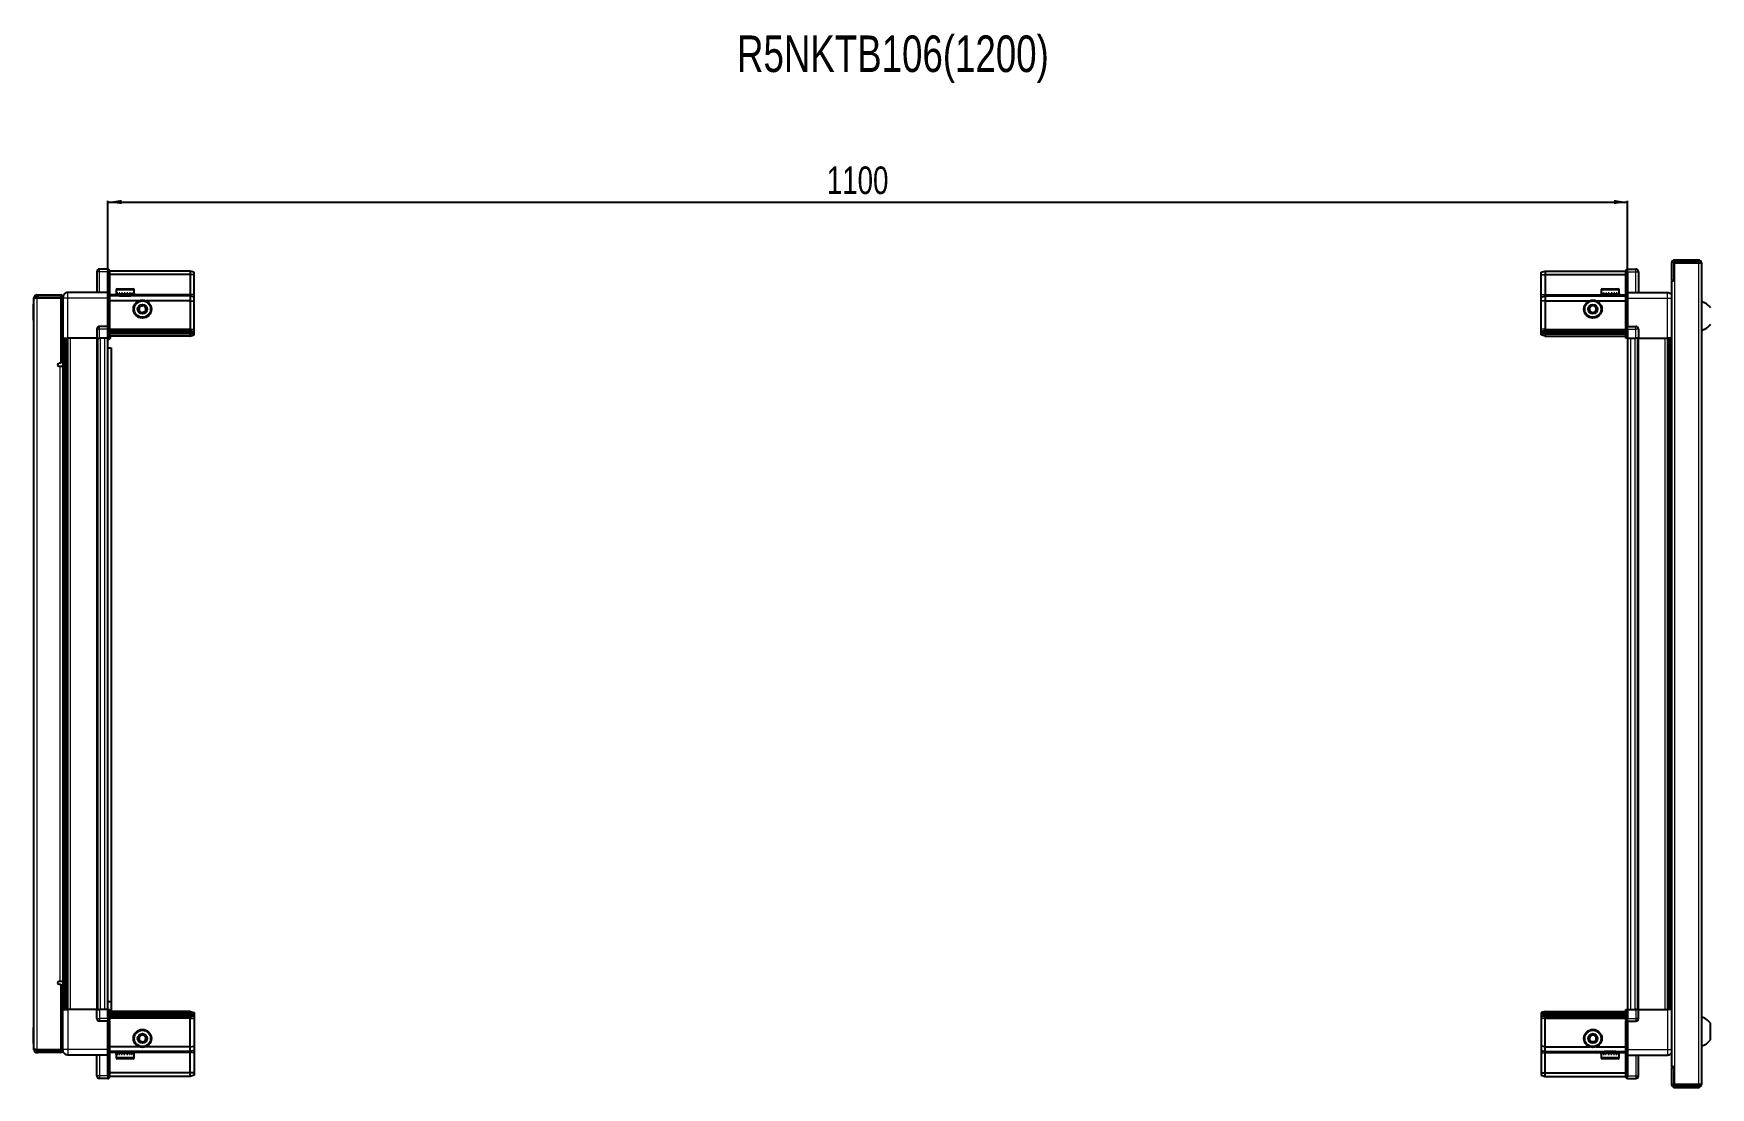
# Model space of a CAD drawing. Header units: millimetres. Extents: x 1415 to 5180, y -465 to 1640.
# Drawn here: x 2756 to 3969, y 877 to 1640 of the extents above; entities that cross this region are included whole.
import ezdxf

# ---------------------------------------------------------------- set-up
doc = ezdxf.new("R2010")
doc.units = ezdxf.units.MM
doc.layers.add('FORMAT', color=7, linetype='Continuous')
doc.styles.add('SLDTEXTSTYLE0', font='TXT', dxfattribs={"width": 0.75})
doc.dimstyles.new('SLDDIMSTYLE0', dxfattribs={"dimtxt": 20, "dimasz": 10, "dimexe": 0, "dimexo": 0.0625, "dimgap": 5, "dimtad": 2, "dimdec": 1, "dimrnd": 1e-09, "dimzin": 12, "dimdsep": 46, "dimtxsty": 'SLDTEXTSTYLE0', "dimsah": 1, "dimcen": 0.09, "dimadec": 0, "dimazin": 3, "dimtfac": 1, "dimtofl": 0, "dimtmove": 0, "dimatfit": 3, "dimfxl": 0, "dimfrac": 2, "dimtolj": 1, "dimtzin": 12, "dimarcsym": 0})

# ---------------------------------------------------------------- blocks, each defined once
blk = doc.blocks.new('_D_5')
at = {"layer": 'FORMAT'}
for p, q in [((2809.3, 1419.3), (2809.3, 1518.8)), ((2809.3, 1517.8), (3909.3, 1517.8)), ((3909.3, 1419.3), (3909.3, 1518.8))]:
    blk.add_line(p, q, dxfattribs=at)
for points in [[(2809.3, 1517.8), (2819.3, 1516.3), (2819.3, 1519.4)], [(3909.3, 1517.8), (3899.3, 1519.4), (3899.3, 1516.3)]]:
    blk.add_solid(points, dxfattribs=at)
at = {"layer": 'FORMAT', "insert": (3329.7, 1543.6), "char_height": 20, "attachment_point": 1, "style": 'SLDTEXTSTYLE0'}
blk.add_mtext('1100', dxfattribs=at)

msp = doc.modelspace()

# ---------------------------------------------------------------- linework, layer by layer
at = {"color": 7, "linetype": 'Continuous', "lineweight": 25}
for p, q in [((2809.43, 1469.32), (2803.43, 1469.32)), ((2809.43, 1469.32), (2809.76, 1469.32)), ((2809.43, 1469.32), (2809.43, 1467.32)), ((2810.63, 1468.82), (2809.76, 1469.32)), ((2810.63, 1467.32), (2810.63, 1468.82)), ((3908.79, 1469.32), (3907.93, 1468.82)), ((3908.79, 1469.32), (3907.93, 1468.82)), ((3907.93, 1468.82), (3907.93, 1467.32)), ((3909.13, 1469.32), (3908.79, 1469.32)), ((3909.13, 1469.32), (3908.79, 1469.32)), ((3909.13, 1467.32), (3909.13, 1469.32)), ((3909.13, 1469.32), (3909.13, 1469.32)), ((3909.13, 1469.32), (3915.13, 1469.32)), ((3941.13, 1473.72), (3941.13, 1461.32)), ((3942.63, 1473.72), (3942.63, 1461.32)), ((3943.13, 1460.82), (3943.13, 1473.72)), ((3943.13, 1473.72), (3960.53, 1473.72)), ((3960.53, 1475.82), (3943.23, 1475.82)), ((3960.53, 1474.32), (3943.23, 1474.32)), ((3960.53, 1474.32), (3960.53, 1475.82)), ((3960.53, 1473.72), (3962.63, 1473.72)), ((3962.63, 1473.72), (3962.63, 878.92)), ((2801.43, 1467.32), (2801.43, 1452.32)), ((2809.43, 1452.52), (2809.43, 1467.32)), ((2809.43, 1452.52), (2809.43, 1467.32)), ((2868.93, 1467.82), (2810.63, 1467.82)), ((2810.63, 1467.32), (2810.63, 1452.52)), ((2868.93, 1465.32), (2810.63, 1465.32)), ((2868.93, 1467.82), (2868.93, 1465.32)), ((2871.93, 1467.02), (2868.93, 1467.82)), ((2868.93, 1465.32), (2868.93, 1450.82)), ((2871.93, 1465.17), (2868.93, 1465.32)), ((2871.93, 1465.17), (2871.93, 1467.02)), ((2871.93, 1450.82), (2871.93, 1465.17)), ((3846.63, 1467.02), (3849.63, 1467.82)), ((3846.63, 1465.17), (3846.63, 1467.02)), ((3846.63, 1465.17), (3849.63, 1465.32)), ((3846.63, 1450.82), (3846.63, 1465.17)), ((3849.63, 1467.82), (3849.63, 1465.32)), ((3849.63, 1467.82), (3907.93, 1467.82)), ((3849.63, 1465.32), (3849.63, 1450.82)), ((3849.63, 1465.32), (3907.93, 1465.32)), ((3907.93, 1452.52), (3907.93, 1467.32)), ((3909.13, 1467.32), (3909.13, 1452.52)), ((3917.13, 1467.32), (3917.13, 1452.32)), ((3941.03, 1460.82), (3941.03, 891.82)), ((3941.03, 1460.82), (3943.13, 1460.82)), ((3941.13, 1461.32), (3942.63, 1461.32)), ((2757.43, 1448.47), (2755.93, 1448.47)), ((2755.93, 1447.97), (2755.93, 1448.47)), ((2755.93, 904.67), (2755.93, 1447.97)), ((2758.03, 1449.07), (2758.03, 1450.57)), ((2758.03, 1450.57), (2758.93, 1450.57)), ((2758.03, 1449.07), (2758.93, 1449.07)), ((2758.03, 1448.57), (2775.43, 1448.57)), ((2758.93, 1449.07), (2758.93, 1450.57)), ((2758.93, 1450.57), (2775.43, 1450.57)), ((2758.93, 1449.07), (2775.43, 1449.07)), ((2775.43, 1449.07), (2775.43, 1450.57)), ((2776.93, 1448.57), (2775.43, 1448.57)), ((2775.43, 1448.57), (2775.43, 1401.07)), ((2776.93, 1448.32), (2776.93, 1419.32)), ((2809.43, 1452.32), (2780.43, 1452.32)), ((2809.43, 1452.32), (2809.43, 1452.52)), ((2809.43, 1452.32), (2810.63, 1452.32)), ((2809.43, 1448.32), (2809.43, 1452.32)), ((2809.43, 1428.02), (2809.43, 1448.32)), ((2810.63, 1452.52), (2810.63, 1452.32)), ((2810.63, 1452.32), (2810.63, 1448.32)), ((2868.93, 1449.82), (2810.63, 1449.82)), ((2810.63, 1448.32), (2810.63, 1428.02)), ((2831.93, 1446.32), (2810.63, 1446.32)), ((2815.43, 1454.22), (2815.43, 1451.82)), ((2815.43, 1451.82), (2815.43, 1451.32)), ((2815.43, 1451.32), (2815.56, 1451.32)), ((2815.75, 1451.82), (2815.56, 1451.82)), ((2815.56, 1451.82), (2815.56, 1451.32)), ((2815.56, 1451.32), (2815.75, 1451.32)), ((2815.75, 1451.82), (2815.75, 1451.32)), ((2815.75, 1451.32), (2816.28, 1451.32)), ((2816.23, 1455.02), (2823.39, 1455.02)), ((2816.68, 1451.82), (2816.28, 1451.82)), ((2816.28, 1451.82), (2816.28, 1451.32)), ((2816.28, 1451.32), (2816.68, 1451.32)), ((2816.68, 1451.82), (2816.68, 1451.32)), ((2816.68, 1451.32), (2817.55, 1451.32)), ((2817.53, 1451.32), (2817.53, 1451.22)), ((2817.53, 1451.22), (2826.33, 1451.22)), ((2818.12, 1451.82), (2817.55, 1451.82)), ((2817.55, 1451.82), (2817.55, 1451.32)), ((2817.55, 1451.32), (2818.12, 1451.32)), ((2817.93, 1450.82), (2818.62, 1450.34)), ((2817.93, 1450.82), (2822.96, 1450.82)), ((2818.62, 1450.34), (2817.93, 1449.86)), ((2817.93, 1449.86), (2817.93, 1449.82)), ((2817.93, 1449.86), (2822.96, 1449.86)), ((2818.12, 1451.82), (2818.12, 1451.32)), ((2818.12, 1451.32), (2819.25, 1451.32)), ((2818.62, 1450.34), (2822.78, 1450.34)), ((2819.94, 1451.82), (2819.25, 1451.82)), ((2819.25, 1451.82), (2819.25, 1451.32)), ((2819.25, 1451.32), (2819.94, 1451.32)), ((2819.94, 1451.82), (2819.94, 1451.32)), ((2819.94, 1451.32), (2821.21, 1451.32)), ((2821.95, 1451.82), (2821.21, 1451.82)), ((2821.21, 1451.82), (2821.21, 1451.32)), ((2821.21, 1451.32), (2821.44, 1451.32)), ((2821.44, 1451.82), (2821.44, 1451.32)), ((2821.94, 1451.82), (2821.94, 1451.32)), ((2821.94, 1451.32), (2821.95, 1451.32)), ((2821.95, 1451.82), (2821.95, 1451.32)), ((2821.95, 1451.32), (2823.24, 1451.32)), ((2822.78, 1450.34), (2825.24, 1450.34)), ((2822.96, 1450.82), (2825.93, 1450.82)), ((2822.96, 1449.86), (2825.93, 1449.86)), ((2823.95, 1451.82), (2823.24, 1451.82)), ((2823.24, 1451.82), (2823.24, 1451.32)), ((2823.3, 1451.82), (2823.3, 1451.32)), ((2823.3, 1451.32), (2823.95, 1451.32)), ((2823.39, 1455.02), (2827.63, 1455.02)), ((2823.95, 1451.82), (2823.95, 1451.32)), ((2823.95, 1451.32), (2825.14, 1451.32)), ((2825.76, 1451.82), (2825.14, 1451.82)), ((2825.14, 1451.82), (2825.14, 1451.32)), ((2825.14, 1451.32), (2825.76, 1451.32)), ((2825.24, 1450.34), (2825.93, 1450.82)), ((2825.93, 1449.86), (2825.24, 1450.34)), ((2825.76, 1451.82), (2825.76, 1451.32)), ((2825.76, 1451.32), (2826.73, 1451.32)), ((2825.93, 1449.82), (2825.93, 1449.86)), ((2826.33, 1451.22), (2826.33, 1451.32)), ((2827.2, 1451.82), (2826.73, 1451.82)), ((2826.73, 1451.82), (2826.73, 1451.32)), ((2826.73, 1451.32), (2827.2, 1451.32)), ((2827.2, 1451.82), (2827.2, 1451.32)), ((2827.2, 1451.32), (2827.85, 1451.32)), ((2828.11, 1451.82), (2827.85, 1451.82)), ((2827.85, 1451.82), (2827.85, 1451.32)), ((2827.85, 1451.32), (2828.11, 1451.32)), ((2828.11, 1451.82), (2828.11, 1451.32)), ((2828.11, 1451.32), (2828.39, 1451.32)), ((2828.43, 1451.82), (2828.39, 1451.82)), ((2828.39, 1451.82), (2828.39, 1451.32)), ((2828.39, 1451.32), (2828.43, 1451.32)), ((2828.43, 1451.82), (2828.43, 1454.22)), ((2828.43, 1451.82), (2828.43, 1451.32)), ((2868.93, 1446.32), (2836.93, 1446.32)), ((2868.93, 1450.82), (2868.93, 1449.82)), ((2868.93, 1449.82), (2868.93, 1446.32)), ((2871.93, 1449.02), (2868.93, 1449.82)), ((2868.93, 1446.32), (2868.93, 1425.82)), ((2868.93, 1446.32), (2871.93, 1445.99)), ((2871.93, 1449.02), (2871.93, 1450.82)), ((2871.93, 1445.99), (2871.93, 1449.02)), ((2871.93, 1425.82), (2871.93, 1445.99)), ((3846.63, 1449.02), (3846.63, 1450.82)), ((3846.63, 1449.02), (3849.63, 1449.82)), ((3846.63, 1445.99), (3846.63, 1449.02)), ((3849.63, 1446.32), (3846.63, 1445.99)), ((3846.63, 1425.82), (3846.63, 1445.99)), ((3849.63, 1450.82), (3849.63, 1449.82)), ((3849.63, 1449.82), (3849.63, 1446.32)), ((3849.63, 1449.82), (3907.93, 1449.82)), ((3849.63, 1446.32), (3849.63, 1425.82)), ((3849.63, 1446.32), (3881.63, 1446.32)), ((3886.63, 1446.32), (3907.93, 1446.32)), ((3890.13, 1454.22), (3890.13, 1451.32)), ((3890.13, 1451.32), (3890.16, 1451.32)), ((3890.28, 1451.82), (3890.16, 1451.82)), ((3890.16, 1451.82), (3890.16, 1451.32)), ((3890.16, 1451.32), (3890.28, 1451.32)), ((3890.28, 1451.82), (3890.28, 1451.32)), ((3890.28, 1451.32), (3890.69, 1451.32)), ((3891.03, 1451.82), (3890.69, 1451.82)), ((3890.69, 1451.82), (3890.69, 1451.32)), ((3890.69, 1451.32), (3891.03, 1451.32)), ((3890.93, 1455.02), (3902.33, 1455.02)), ((3891.03, 1451.82), (3891.03, 1451.32)), ((3891.03, 1451.32), (3891.8, 1451.32)), ((3892.33, 1451.82), (3891.8, 1451.82)), ((3891.8, 1451.82), (3891.8, 1451.32)), ((3891.8, 1451.32), (3892.33, 1451.32)), ((3892.23, 1451.32), (3892.23, 1451.22)), ((3892.23, 1451.22), (3901.03, 1451.22)), ((3892.33, 1451.82), (3892.33, 1451.32)), ((3892.33, 1451.32), (3893.39, 1451.32)), ((3892.63, 1450.82), (3893.32, 1450.34)), ((3892.63, 1450.82), (3900.63, 1450.82)), ((3893.32, 1450.34), (3892.63, 1449.86)), ((3892.63, 1449.86), (3892.63, 1449.82)), ((3892.63, 1449.86), (3900.63, 1449.86)), ((3893.32, 1450.34), (3899.94, 1450.34)), ((3894.05, 1451.82), (3893.39, 1451.82)), ((3893.39, 1451.82), (3893.39, 1451.32)), ((3893.39, 1451.32), (3894.05, 1451.32)), ((3894.05, 1451.82), (3894.05, 1451.32)), ((3894.05, 1451.32), (3895.29, 1451.32)), ((3896.02, 1451.82), (3895.29, 1451.82)), ((3895.29, 1451.82), (3895.29, 1451.32)), ((3895.29, 1451.32), (3895.72, 1451.32)), ((3895.72, 1451.82), (3895.72, 1451.32)), ((3896.02, 1451.82), (3896.02, 1451.32)), ((3896.02, 1451.32), (3897.32, 1451.32)), ((3898.05, 1451.82), (3897.32, 1451.82)), ((3897.32, 1451.82), (3897.32, 1451.32)), ((3897.59, 1451.82), (3897.59, 1451.32)), ((3897.59, 1451.32), (3898.05, 1451.32)), ((3898.05, 1451.82), (3898.05, 1451.32)), ((3898.05, 1451.32), (3899.28, 1451.32)), ((3899.94, 1451.82), (3899.28, 1451.82)), ((3899.28, 1451.82), (3899.28, 1451.32)), ((3899.28, 1451.32), (3899.94, 1451.32)), ((3899.94, 1451.82), (3899.94, 1451.32)), ((3899.94, 1451.32), (3900.98, 1451.32)), ((3899.94, 1450.34), (3900.63, 1450.82)), ((3900.63, 1449.86), (3899.94, 1450.34)), ((3900.63, 1449.82), (3900.63, 1449.86)), ((3901.5, 1451.82), (3900.98, 1451.82)), ((3900.98, 1451.82), (3900.98, 1451.32)), ((3900.98, 1451.32), (3901.5, 1451.32)), ((3901.03, 1451.22), (3901.03, 1451.32)), ((3901.5, 1451.82), (3901.5, 1451.32)), ((3901.5, 1451.32), (3902.26, 1451.32)), ((3902.59, 1451.82), (3902.26, 1451.82)), ((3902.26, 1451.82), (3902.26, 1451.32)), ((3902.26, 1451.32), (3902.59, 1451.32)), ((3902.59, 1451.82), (3902.59, 1451.32)), ((3902.59, 1451.32), (3902.99, 1451.32)), ((3903.1, 1451.82), (3902.99, 1451.82)), ((3902.99, 1451.82), (3902.99, 1451.32)), ((3902.99, 1451.32), (3903.1, 1451.32)), ((3903.1, 1451.82), (3903.1, 1451.32)), ((3903.1, 1451.32), (3903.13, 1451.32)), ((3903.13, 1451.32), (3903.13, 1454.22)), ((3907.93, 1452.32), (3907.93, 1452.52)), ((3909.13, 1452.32), (3907.93, 1452.32)), ((3907.93, 1448.32), (3907.93, 1452.32)), ((3907.93, 1428.02), (3907.93, 1448.32)), ((3909.13, 1452.52), (3909.13, 1452.32)), ((3909.13, 1452.32), (3909.13, 1448.32)), ((3909.13, 1452.32), (3938.13, 1452.32)), ((3909.13, 1448.32), (3909.13, 1428.02)), ((2755.93, 1443.96), (2755.63, 1443.96)), ((2755.63, 1432.39), (2755.63, 1443.96)), ((2755.63, 1432.39), (2755.93, 1432.39)), ((2775.43, 1422.07), (2776.93, 1422.07)), ((2801.43, 1425.82), (2801.43, 1419.32)), ((2809.43, 1427.82), (2803.43, 1427.82)), ((2809.43, 1427.82), (2809.43, 1428.02)), ((2809.43, 1427.82), (2809.43, 1425.82)), ((2809.43, 1427.82), (2810.63, 1427.82)), ((2809.43, 1419.32), (2809.43, 1425.82)), ((2809.43, 1419.32), (2809.43, 1425.82)), ((2809.76, 1419.32), (2809.76, 1425.82)), ((2810.63, 1428.02), (2810.63, 1427.82)), ((2810.63, 1427.15), (2810.63, 1427.82)), ((2810.63, 1427.15), (2810.63, 1419.32)), ((2868.93, 1424.82), (2810.63, 1424.82)), ((2868.93, 1423.82), (2810.63, 1423.82)), ((2868.93, 1422.32), (2810.63, 1422.32)), ((2868.93, 1420.82), (2810.63, 1420.82)), ((2868.93, 1425.82), (2868.93, 1424.82)), ((2868.93, 1424.82), (2868.93, 1423.82)), ((2868.93, 1424.82), (2871.93, 1424.02)), ((2868.93, 1423.82), (2868.93, 1422.32)), ((2868.93, 1423.82), (2871.93, 1423.28)), ((2868.93, 1422.32), (2871.93, 1422.78)), ((2868.93, 1422.32), (2868.93, 1420.82)), ((2868.93, 1420.82), (2871.93, 1421.63)), ((2871.93, 1424.02), (2871.93, 1425.82)), ((2871.93, 1423.28), (2871.93, 1424.02)), ((2871.93, 1422.78), (2871.93, 1423.28)), ((2871.93, 1421.63), (2871.93, 1422.78)), ((3846.63, 1424.02), (3846.63, 1425.82)), ((3849.63, 1424.82), (3846.63, 1424.02)), ((3846.63, 1423.28), (3846.63, 1424.02)), ((3849.63, 1423.82), (3846.63, 1423.28)), ((3846.63, 1422.78), (3846.63, 1423.28)), ((3849.63, 1422.32), (3846.63, 1422.78)), ((3846.63, 1421.63), (3846.63, 1422.78)), ((3849.63, 1420.82), (3846.63, 1421.63)), ((3849.63, 1425.82), (3849.63, 1424.82)), ((3849.63, 1424.82), (3849.63, 1423.82)), ((3849.63, 1424.82), (3907.93, 1424.82)), ((3849.63, 1423.82), (3907.93, 1423.82)), ((3849.63, 1423.82), (3849.63, 1422.32)), ((3849.63, 1422.32), (3907.93, 1422.32)), ((3849.63, 1422.32), (3849.63, 1420.82)), ((3849.63, 1420.82), (3907.93, 1420.82)), ((3907.93, 1427.82), (3907.93, 1428.02)), ((3909.13, 1427.82), (3907.93, 1427.82)), ((3907.93, 1427.82), (3907.93, 1427.15)), ((3907.93, 1419.32), (3907.93, 1427.15)), ((3908.79, 1425.82), (3908.79, 1419.32)), ((3909.13, 1428.02), (3909.13, 1427.82)), ((3909.13, 1425.82), (3909.13, 1427.82)), ((3909.13, 1425.82), (3909.13, 1427.82)), ((3909.13, 1427.82), (3915.13, 1427.82)), ((3909.13, 1425.82), (3909.13, 1419.32)), ((3917.13, 1425.82), (3917.13, 1419.32)), ((2776.93, 1419.32), (2775.43, 1419.32)), ((2777.58, 933.32), (2777.58, 1419.32)), ((2779.37, 1419.32), (2779.37, 933.32)), ((2779.4, 1419.32), (2779.4, 933.32)), ((2801.43, 1419.32), (2780.43, 1419.32)), ((2801.43, 1419.32), (2803.43, 1419.32)), ((2802.08, 933.32), (2802.08, 1419.32)), ((2809.43, 1419.32), (2803.43, 1419.32)), ((2809.28, 933.32), (2809.28, 1419.32)), ((2809.28, 1412.32), (2811.78, 1412.32)), ((2809.43, 1419.32), (2809.76, 1419.32)), ((2809.43, 1419.32), (2809.43, 1419.32)), ((2810.63, 1419.32), (2809.76, 1419.32)), ((2809.76, 1419.32), (2809.76, 1419.32)), ((2811.78, 1412.32), (2811.78, 938.82)), ((3908.79, 1419.32), (3907.93, 1419.32)), ((3909.13, 1419.32), (3908.79, 1419.32)), ((3909.13, 1419.32), (3915.13, 1419.32)), ((3909.28, 1419.32), (3909.28, 933.32)), ((3917.13, 1419.32), (3915.13, 1419.32)), ((3916.48, 1419.32), (3916.48, 933.32)), ((3917.13, 1419.32), (3938.13, 1419.32)), ((3939.15, 933.32), (3939.15, 1419.32)), ((3939.18, 933.32), (3939.18, 1419.32)), ((3940.98, 1419.32), (3940.98, 933.32)), ((2775.43, 1401.07), (2774.08, 1401.07)), ((2774.08, 1399.07), (2774.83, 1399.07)), ((2774.83, 1399.07), (2776.93, 1399.07)), ((2776.93, 1399.07), (2776.93, 953.57)), ((2774.83, 953.57), (2774.08, 953.57)), ((2774.08, 951.57), (2775.43, 951.57)), ((2776.93, 953.57), (2774.83, 953.57)), ((2775.43, 951.57), (2775.43, 904.07)), ((2811.78, 938.82), (2809.28, 938.82)), ((2811.78, 938.82), (2811.78, 931.82)), ((2776.93, 933.32), (2775.43, 933.32)), ((2776.93, 930.57), (2775.43, 930.57)), ((2776.93, 904.32), (2776.93, 933.32)), ((2801.43, 933.32), (2780.43, 933.32)), ((2801.43, 926.82), (2801.43, 933.32)), ((2801.43, 933.32), (2803.43, 933.32)), ((2809.43, 933.32), (2803.43, 933.32)), ((2809.43, 924.82), (2803.43, 924.82)), ((2809.43, 933.32), (2809.76, 933.32)), ((2809.43, 926.82), (2809.43, 933.32)), ((2809.43, 926.82), (2809.43, 924.82)), ((2809.43, 926.82), (2809.43, 924.82)), ((2809.43, 924.82), (2810.63, 924.82)), ((2809.43, 924.62), (2809.43, 924.82)), ((2809.43, 904.32), (2809.43, 924.62)), ((2809.76, 926.82), (2809.76, 933.32)), ((2809.76, 933.32), (2810.63, 933.32)), ((2810.63, 933.32), (2810.63, 925.5)), ((2868.93, 931.82), (2810.63, 931.82)), ((2868.93, 930.32), (2810.63, 930.32)), ((2868.93, 928.82), (2810.63, 928.82)), ((2868.93, 927.82), (2810.63, 927.82)), ((2810.63, 924.82), (2810.63, 925.5)), ((2810.63, 924.82), (2810.63, 924.62)), ((2810.63, 924.62), (2810.63, 904.32)), ((2868.93, 930.32), (2868.93, 931.82)), ((2868.93, 931.82), (2871.93, 931.02)), ((2868.93, 928.82), (2868.93, 930.32)), ((2868.93, 930.32), (2871.93, 929.87)), ((2868.93, 928.82), (2871.93, 929.37)), ((2868.93, 927.82), (2868.93, 928.82)), ((2868.93, 927.82), (2871.93, 928.63)), ((2868.93, 926.82), (2868.93, 927.82)), ((2868.93, 906.32), (2868.93, 926.82)), ((2871.93, 931.02), (2871.93, 929.87)), ((2871.93, 929.87), (2871.93, 929.37)), ((2871.93, 929.37), (2871.93, 928.63)), ((2871.93, 928.63), (2871.93, 926.82)), ((2871.93, 926.82), (2871.93, 906.66)), ((3849.63, 931.82), (3846.63, 931.02)), ((3846.63, 931.02), (3846.63, 929.87)), ((3849.63, 930.32), (3846.63, 929.87)), ((3846.63, 929.87), (3846.63, 929.37)), ((3849.63, 928.82), (3846.63, 929.37)), ((3846.63, 929.37), (3846.63, 928.63)), ((3849.63, 927.82), (3846.63, 928.63)), ((3846.63, 928.63), (3846.63, 926.82)), ((3846.63, 926.82), (3846.63, 906.66)), ((3849.63, 930.32), (3849.63, 931.82)), ((3849.63, 931.82), (3907.93, 931.82)), ((3849.63, 930.32), (3907.93, 930.32)), ((3849.63, 928.82), (3849.63, 930.32)), ((3849.63, 928.82), (3907.93, 928.82)), ((3849.63, 927.82), (3849.63, 928.82)), ((3849.63, 927.82), (3907.93, 927.82)), ((3849.63, 926.82), (3849.63, 927.82)), ((3849.63, 906.32), (3849.63, 926.82)), ((3907.93, 925.5), (3907.93, 933.32)), ((3907.93, 933.32), (3908.79, 933.32)), ((3907.93, 925.5), (3907.93, 924.82)), ((3909.13, 924.82), (3907.93, 924.82)), ((3907.93, 924.62), (3907.93, 924.82)), ((3907.93, 904.32), (3907.93, 924.62)), ((3908.79, 933.32), (3908.79, 933.32)), ((3908.79, 933.32), (3908.79, 926.82)), ((3909.13, 933.32), (3908.79, 933.32)), ((3909.13, 933.32), (3909.13, 933.32)), ((3909.13, 933.32), (3909.13, 926.82)), ((3909.13, 933.32), (3915.13, 933.32)), ((3909.13, 933.32), (3909.13, 926.82)), ((3909.13, 924.82), (3909.13, 926.82)), ((3909.13, 924.82), (3909.13, 924.62)), ((3909.13, 924.82), (3915.13, 924.82)), ((3909.13, 924.62), (3909.13, 904.32)), ((3917.13, 933.32), (3915.13, 933.32)), ((3917.13, 926.82), (3917.13, 933.32)), ((3917.13, 933.32), (3938.13, 933.32)), ((3969.23, 911.32), (3969.23, 923.32)), ((2755.93, 920.26), (2755.63, 920.26)), ((2755.63, 910.58), (2755.63, 920.26)), ((2755.63, 908.69), (2755.63, 910.58)), ((2755.63, 908.69), (2755.93, 908.69)), ((2755.93, 904.17), (2755.93, 904.67)), ((2757.43, 904.17), (2755.93, 904.17)), ((2775.43, 904.07), (2758.03, 904.07)), ((2758.03, 903.57), (2758.03, 902.07)), ((2758.03, 903.57), (2758.93, 903.57)), ((2758.03, 902.07), (2758.93, 902.07)), ((2775.43, 903.57), (2758.93, 903.57)), ((2758.93, 903.57), (2758.93, 902.07)), ((2775.43, 902.07), (2758.93, 902.07)), ((2775.43, 904.07), (2776.93, 904.07)), ((2775.43, 903.57), (2775.43, 902.07)), ((2809.43, 900.32), (2780.43, 900.32)), ((2801.43, 885.32), (2801.43, 900.32)), ((2809.43, 900.32), (2809.43, 904.32)), ((2809.43, 900.32), (2810.63, 900.32)), ((2809.43, 900.12), (2809.43, 900.32)), ((2809.43, 885.32), (2809.43, 900.12)), ((2831.93, 906.32), (2810.63, 906.32)), ((2810.63, 904.32), (2810.63, 900.32)), ((2868.93, 902.82), (2810.63, 902.82)), ((2810.63, 900.32), (2810.63, 900.12)), ((2810.63, 900.12), (2810.63, 885.32)), ((2815.43, 901.32), (2815.43, 898.42)), ((2815.52, 901.32), (2815.43, 901.32)), ((2815.52, 900.82), (2815.52, 901.32)), ((2815.69, 901.32), (2815.52, 901.32)), ((2815.52, 900.82), (2815.69, 900.82)), ((2815.69, 900.82), (2815.69, 901.32)), ((2816.18, 901.32), (2815.69, 901.32)), ((2816.18, 900.82), (2816.18, 901.32)), ((2816.56, 901.32), (2816.18, 901.32)), ((2816.18, 900.82), (2816.56, 900.82)), ((2816.56, 900.82), (2816.56, 901.32)), ((2817.4, 901.32), (2816.56, 901.32)), ((2817.4, 900.82), (2817.4, 901.32)), ((2817.96, 901.32), (2817.4, 901.32)), ((2817.4, 900.82), (2817.96, 900.82)), ((2817.53, 901.42), (2817.53, 901.32)), ((2822.92, 901.42), (2817.53, 901.42)), ((2817.93, 902.82), (2817.93, 902.79)), ((2817.93, 902.79), (2818.62, 902.31)), ((2818.03, 902.79), (2817.93, 902.79)), ((2818.62, 902.31), (2817.93, 901.82)), ((2818.03, 901.82), (2817.93, 901.82)), ((2817.96, 900.82), (2817.96, 901.32)), ((2819.06, 901.32), (2817.96, 901.32)), ((2825.93, 902.79), (2818.03, 902.79)), ((2825.93, 901.82), (2818.03, 901.82)), ((2818.7, 902.31), (2818.62, 902.31)), ((2825.24, 902.31), (2818.7, 902.31)), ((2819.06, 900.82), (2819.06, 901.32)), ((2819.74, 901.32), (2819.06, 901.32)), ((2819.06, 900.82), (2819.74, 900.82)), ((2819.74, 900.82), (2819.74, 901.32)), ((2821, 901.32), (2819.74, 901.32)), ((2821, 900.82), (2821, 901.32)), ((2821.3, 901.32), (2821, 901.32)), ((2821, 900.82), (2821.74, 900.82)), ((2821.3, 900.82), (2821.3, 901.32)), ((2821.74, 900.82), (2821.74, 901.32)), ((2823.04, 901.32), (2821.74, 901.32)), ((2826.33, 901.42), (2822.92, 901.42)), ((2823.04, 900.82), (2823.04, 901.32)), ((2823.04, 900.82), (2823.76, 900.82)), ((2823.17, 900.82), (2823.17, 901.32)), ((2823.76, 901.32), (2823.17, 901.32)), ((2823.76, 900.82), (2823.76, 901.32)), ((2824.96, 901.32), (2823.76, 901.32)), ((2824.96, 900.82), (2824.96, 901.32)), ((2825.59, 901.32), (2824.96, 901.32)), ((2824.96, 900.82), (2825.59, 900.82)), ((2825.24, 902.31), (2825.93, 902.79)), ((2825.93, 901.82), (2825.24, 902.31)), ((2825.59, 900.82), (2825.59, 901.32)), ((2826.59, 901.32), (2825.59, 901.32)), ((2825.93, 902.79), (2825.93, 902.82)), ((2826.33, 901.32), (2826.33, 901.42)), ((2826.59, 900.82), (2826.59, 901.32)), ((2827.07, 901.32), (2826.59, 901.32)), ((2826.59, 900.82), (2827.07, 900.82)), ((2827.07, 900.82), (2827.07, 901.32)), ((2827.76, 901.32), (2827.07, 901.32)), ((2827.76, 900.82), (2827.76, 901.32)), ((2828.05, 901.32), (2827.76, 901.32)), ((2827.76, 900.82), (2828.05, 900.82)), ((2828.05, 900.82), (2828.05, 901.32)), ((2828.36, 901.32), (2828.05, 901.32)), ((2828.36, 900.82), (2828.36, 901.32)), ((2828.42, 901.32), (2828.36, 901.32)), ((2828.36, 900.82), (2828.42, 900.82)), ((2828.42, 900.82), (2828.42, 901.32)), ((2828.43, 901.32), (2828.42, 901.32)), ((2828.43, 898.42), (2828.43, 901.32)), ((2868.93, 906.32), (2836.93, 906.32)), ((2868.93, 906.32), (2871.93, 906.66)), ((2868.93, 902.82), (2868.93, 906.32)), ((2871.93, 903.63), (2868.93, 902.82)), ((2868.93, 901.82), (2868.93, 902.82)), ((2868.93, 887.32), (2868.93, 901.82)), ((2871.93, 906.66), (2871.93, 903.63)), ((2871.93, 903.63), (2871.93, 901.82)), ((2871.93, 901.82), (2871.93, 887.48)), ((3849.63, 906.32), (3846.63, 906.66)), ((3846.63, 906.66), (3846.63, 903.63)), ((3846.63, 903.63), (3849.63, 902.82)), ((3846.63, 903.63), (3846.63, 901.82)), ((3846.63, 901.82), (3846.63, 887.48)), ((3849.63, 906.32), (3881.63, 906.32)), ((3849.63, 902.82), (3849.63, 906.32)), ((3849.63, 902.82), (3907.93, 902.82)), ((3849.63, 901.82), (3849.63, 902.82)), ((3849.63, 887.32), (3849.63, 901.82)), ((3886.63, 906.32), (3907.93, 906.32)), ((3890.13, 901.32), (3890.13, 898.42)), ((3890.14, 901.32), (3890.13, 901.32)), ((3890.14, 900.82), (3890.14, 901.32)), ((3890.24, 901.32), (3890.14, 901.32)), ((3890.14, 900.82), (3890.24, 900.82)), ((3890.24, 900.82), (3890.24, 901.32)), ((3890.61, 901.32), (3890.24, 901.32)), ((3890.61, 900.82), (3890.61, 901.32)), ((3890.93, 901.32), (3890.61, 901.32)), ((3890.61, 900.82), (3890.93, 900.82)), ((3890.93, 900.82), (3890.93, 901.32)), ((3891.67, 901.32), (3890.93, 901.32)), ((3891.67, 900.82), (3891.67, 901.32)), ((3892.18, 901.32), (3891.67, 901.32)), ((3891.67, 900.82), (3892.18, 900.82)), ((3892.18, 900.82), (3892.18, 901.32)), ((3893.21, 901.32), (3892.18, 901.32)), ((3892.23, 901.42), (3892.23, 901.32)), ((3901.03, 901.42), (3892.23, 901.42)), ((3892.63, 902.82), (3892.63, 902.79)), ((3892.63, 902.79), (3893.32, 902.31)), ((3900.63, 902.79), (3892.63, 902.79)), ((3893.32, 902.31), (3892.63, 901.82)), ((3900.63, 901.82), (3892.63, 901.82)), ((3893.21, 900.82), (3893.21, 901.32)), ((3893.86, 901.32), (3893.21, 901.32)), ((3893.21, 900.82), (3893.86, 900.82)), ((3899.94, 902.31), (3893.32, 902.31)), ((3893.86, 900.82), (3893.86, 901.32)), ((3895.09, 901.32), (3893.86, 901.32)), ((3895.09, 900.82), (3895.09, 901.32)), ((3895.59, 901.32), (3895.09, 901.32)), ((3895.09, 900.82), (3895.82, 900.82)), ((3895.59, 900.82), (3895.59, 901.32)), ((3895.82, 900.82), (3895.82, 901.32)), ((3897.12, 901.32), (3895.82, 901.32)), ((3897.12, 900.82), (3897.12, 901.32)), ((3897.12, 900.82), (3897.85, 900.82)), ((3897.45, 900.82), (3897.45, 901.32)), ((3897.85, 901.32), (3897.45, 901.32)), ((3897.85, 900.82), (3897.85, 901.32)), ((3899.1, 901.32), (3897.85, 901.32)), ((3899.1, 900.82), (3899.1, 901.32)), ((3899.76, 901.32), (3899.1, 901.32)), ((3899.1, 900.82), (3899.76, 900.82)), ((3899.76, 900.82), (3899.76, 901.32)), ((3900.83, 901.32), (3899.76, 901.32)), ((3899.94, 902.31), (3900.63, 902.79)), ((3900.63, 901.82), (3899.94, 902.31)), ((3900.63, 902.79), (3900.63, 902.82)), ((3900.83, 900.82), (3900.83, 901.32)), ((3901.37, 901.32), (3900.83, 901.32)), ((3900.83, 900.82), (3901.37, 900.82)), ((3901.03, 901.32), (3901.03, 901.42)), ((3901.37, 900.82), (3901.37, 901.32)), ((3902.16, 901.32), (3901.37, 901.32)), ((3902.16, 900.82), (3902.16, 901.32)), ((3902.51, 901.32), (3902.16, 901.32)), ((3902.16, 900.82), (3902.51, 900.82)), ((3902.51, 900.82), (3902.51, 901.32)), ((3902.94, 901.32), (3902.51, 901.32)), ((3902.94, 900.82), (3902.94, 901.32)), ((3903.08, 901.32), (3902.94, 901.32)), ((3902.94, 900.82), (3903.08, 900.82)), ((3903.08, 900.82), (3903.08, 901.32)), ((3903.13, 901.32), (3903.08, 901.32)), ((3903.13, 898.42), (3903.13, 901.32)), ((3907.93, 900.32), (3907.93, 904.32)), ((3909.13, 900.32), (3907.93, 900.32)), ((3907.93, 900.12), (3907.93, 900.32)), ((3907.93, 885.32), (3907.93, 900.12)), ((3909.13, 904.32), (3909.13, 900.32)), ((3909.13, 900.32), (3909.13, 900.12)), ((3909.13, 900.32), (3938.13, 900.32)), ((3909.13, 900.12), (3909.13, 885.32)), ((3909.13, 900.12), (3909.13, 885.32)), ((3917.13, 885.32), (3917.13, 900.32)), ((2868.93, 887.32), (2810.63, 887.32)), ((2816.37, 897.62), (2816.23, 897.62)), ((2827.63, 897.62), (2816.37, 897.62)), ((2871.93, 887.48), (2868.93, 887.32)), ((2868.93, 884.82), (2868.93, 887.32)), ((2871.93, 887.48), (2871.93, 885.63)), ((3846.63, 887.48), (3849.63, 887.32)), ((3846.63, 887.48), (3846.63, 885.63)), ((3849.63, 887.32), (3907.93, 887.32)), ((3849.63, 884.82), (3849.63, 887.32)), ((3902.33, 897.62), (3890.93, 897.62)), ((3943.13, 891.82), (3941.03, 891.82)), ((3941.13, 891.32), (3942.63, 891.32)), ((3941.13, 891.32), (3941.13, 878.92)), ((3942.63, 891.32), (3942.63, 878.92)), ((3943.13, 878.92), (3943.13, 891.82)), ((2809.43, 883.32), (2803.43, 883.32)), ((2809.43, 885.32), (2809.43, 883.32)), ((2809.43, 883.32), (2809.76, 883.32)), ((2809.43, 883.32), (2809.43, 883.32)), ((2809.43, 883.32), (2809.76, 883.32)), ((2809.76, 883.32), (2810.63, 883.82)), ((2809.76, 883.32), (2810.63, 883.82)), ((2810.63, 883.82), (2810.63, 885.32)), ((2868.93, 884.82), (2810.63, 884.82)), ((2871.93, 885.63), (2868.93, 884.82)), ((3846.63, 885.63), (3849.63, 884.82)), ((3849.63, 884.82), (3907.93, 884.82)), ((3907.93, 885.32), (3907.93, 883.82)), ((3907.93, 883.82), (3908.79, 883.32)), ((3909.13, 883.32), (3908.79, 883.32)), ((3909.13, 883.32), (3909.13, 885.32)), ((3909.13, 883.32), (3915.13, 883.32)), ((3960.53, 878.92), (3943.13, 878.92)), ((3943.23, 878.32), (3960.53, 878.32)), ((3943.23, 876.82), (3960.53, 876.82)), ((3962.63, 878.92), (3960.53, 878.92)), ((3960.53, 878.32), (3960.53, 876.82))]:
    msp.add_line(p, q, dxfattribs=at)
at = {"color": 8, "linetype": 'Continuous', "lineweight": 18}
for p, q in [((2803.43, 1467.32), (2803.43, 1469.32)), ((3915.13, 1467.32), (3915.13, 1469.32)), ((3942.63, 1473.72), (3941.13, 1473.72)), ((3943.23, 1474.32), (3943.23, 1475.82)), ((3960.53, 1473.72), (3960.53, 878.92)), ((2803.43, 1467.32), (2801.43, 1467.32)), ((2803.43, 1452.32), (2803.43, 1467.32)), ((2809.43, 1467.32), (2803.43, 1467.32)), ((2809.43, 1467.32), (2810.63, 1467.32)), ((3909.13, 1467.32), (3907.93, 1467.32)), ((3909.13, 1467.32), (3915.13, 1467.32)), ((3915.13, 1467.32), (3917.13, 1467.32)), ((3915.13, 1452.32), (3915.13, 1467.32)), ((3943.13, 1460.82), (3943.13, 891.82)), ((2758.03, 1448.57), (2758.03, 904.07)), ((2780.43, 1419.32), (2780.43, 1448.32)), ((2809.43, 1448.32), (2780.43, 1448.32)), ((2809.43, 1452.52), (2810.63, 1452.52)), ((2809.43, 1448.32), (2810.63, 1448.32)), ((2817.93, 1450.82), (2810.63, 1450.82)), ((2815.43, 1454.22), (2823.6, 1454.22)), ((2823.6, 1454.22), (2828.43, 1454.22)), ((2868.93, 1450.82), (2825.93, 1450.82)), ((2871.93, 1450.82), (2868.93, 1450.82)), ((3846.63, 1450.82), (3849.63, 1450.82)), ((3849.63, 1450.82), (3892.63, 1450.82)), ((3890.13, 1454.22), (3903.13, 1454.22)), ((3900.63, 1450.82), (3907.93, 1450.82)), ((3907.93, 1452.52), (3909.13, 1452.52)), ((3909.13, 1448.32), (3907.93, 1448.32)), ((3909.13, 1448.32), (3938.13, 1448.32)), ((3938.13, 1419.32), (3938.13, 1448.32)), ((2801.43, 1425.82), (2803.43, 1425.82)), ((2803.43, 1425.82), (2803.43, 1427.82)), ((2803.43, 1419.32), (2803.43, 1425.82)), ((2809.43, 1425.82), (2803.43, 1425.82)), ((2809.43, 1428.02), (2810.63, 1428.02)), ((2809.43, 1425.82), (2809.76, 1425.82)), ((2868.93, 1425.82), (2810.63, 1425.82)), ((2868.93, 1425.82), (2871.93, 1425.82)), ((3849.63, 1425.82), (3846.63, 1425.82)), ((3849.63, 1425.82), (3907.93, 1425.82)), ((3907.93, 1428.02), (3909.13, 1428.02)), ((3909.13, 1425.82), (3908.79, 1425.82)), ((3909.13, 1425.82), (3915.13, 1425.82)), ((3915.13, 1425.82), (3915.13, 1427.82)), ((3915.13, 1419.32), (3915.13, 1425.82)), ((3917.13, 1425.82), (3915.13, 1425.82)), ((2776.93, 1399.07), (2776.93, 1419.32)), ((2778.16, 1419.32), (2778.16, 933.32)), ((2780.61, 933.32), (2780.61, 1419.32)), ((2782.02, 1419.32), (2782.02, 933.32)), ((2801.43, 933.32), (2801.43, 1419.32)), ((2804.08, 933.32), (2804.08, 1419.32)), ((2807.28, 933.32), (2807.28, 1419.32)), ((2809.43, 1419.32), (2809.76, 1419.32)), ((3911.28, 1419.32), (3911.28, 933.32)), ((3914.48, 1419.32), (3914.48, 933.32)), ((3917.13, 1419.32), (3917.13, 933.32)), ((3936.53, 933.32), (3936.53, 1419.32)), ((3937.94, 1419.32), (3937.94, 933.32)), ((3940.39, 933.32), (3940.39, 1419.32)), ((2774.83, 953.57), (2774.83, 1399.07)), ((2776.93, 933.32), (2776.93, 953.57)), ((2780.43, 933.32), (2780.43, 904.32)), ((2801.43, 926.82), (2803.43, 926.82)), ((2803.43, 933.32), (2803.43, 926.82)), ((2803.43, 926.82), (2803.43, 924.82)), ((2809.43, 926.82), (2803.43, 926.82)), ((2809.43, 926.82), (2809.76, 926.82)), ((2810.63, 924.62), (2809.43, 924.62)), ((2868.93, 926.82), (2810.63, 926.82)), ((2868.93, 926.82), (2871.93, 926.82)), ((3849.63, 926.82), (3846.63, 926.82)), ((3849.63, 926.82), (3907.93, 926.82)), ((3909.13, 924.62), (3907.93, 924.62)), ((3909.13, 933.32), (3908.79, 933.32)), ((3909.13, 926.82), (3908.79, 926.82)), ((3909.13, 926.82), (3915.13, 926.82)), ((3915.13, 933.32), (3915.13, 926.82)), ((3915.13, 926.82), (3915.13, 924.82)), ((3917.13, 926.82), (3915.13, 926.82)), ((3938.13, 933.32), (3938.13, 904.32)), ((2809.43, 904.32), (2780.43, 904.32)), ((2803.43, 900.32), (2803.43, 885.32)), ((2809.43, 904.32), (2810.63, 904.32)), ((2810.63, 900.12), (2809.43, 900.12)), ((2817.93, 901.82), (2810.63, 901.82)), ((2815.59, 898.42), (2815.43, 898.42)), ((2828.43, 898.42), (2815.59, 898.42)), ((2868.93, 901.82), (2825.93, 901.82)), ((2871.93, 901.82), (2868.93, 901.82)), ((3846.63, 901.82), (3849.63, 901.82)), ((3849.63, 901.82), (3892.63, 901.82)), ((3903.13, 898.42), (3890.13, 898.42)), ((3900.63, 901.82), (3907.93, 901.82)), ((3909.13, 904.32), (3907.93, 904.32)), ((3909.13, 900.12), (3907.93, 900.12)), ((3909.13, 904.32), (3938.13, 904.32)), ((3915.13, 900.32), (3915.13, 885.32)), ((2803.43, 885.32), (2801.43, 885.32)), ((2803.43, 885.32), (2803.43, 883.32)), ((2809.43, 885.32), (2803.43, 885.32)), ((2809.43, 885.32), (2810.63, 885.32)), ((3909.13, 885.32), (3907.93, 885.32)), ((3909.13, 885.32), (3915.13, 885.32)), ((3915.13, 885.32), (3917.13, 885.32)), ((3915.13, 885.32), (3915.13, 883.32)), ((3942.63, 878.92), (3941.13, 878.92)), ((3943.23, 878.32), (3943.23, 876.82))]:
    msp.add_line(p, q, dxfattribs=at)
at = {"color": 7, "linetype": 'Continuous', "lineweight": 25}
for centre, radius in [((2834.43, 1440.32), 6.5), ((3884.13, 1440.32), 6.5), ((2834.43, 1440.32), 3.46), ((3884.13, 1440.32), 3.46), ((2834.43, 912.32), 6.5), ((2834.43, 912.32), 3.46), ((3884.13, 912.32), 6.5), ((3884.13, 912.32), 3.46)]:
    msp.add_circle(centre, radius, dxfattribs=at)
at = {"color": 8, "linetype": 'Continuous', "lineweight": 18}
for centre in [(2834.43, 1440.32), (3884.13, 1440.32), (2834.43, 912.32), (3884.13, 912.32)]:
    msp.add_circle(centre, 5.7, dxfattribs=at)
at = {"color": 7, "linetype": 'Continuous', "lineweight": 25}
for centre, radius, start, end in [((2803.43, 1467.32), 2, 90, 180), ((3915.13, 1467.32), 2, 0, 90), ((3943.23, 1473.72), 2.1, 90, 180), ((3943.23, 1473.72), 0.6, 90, 180), ((3960.53, 1473.72), 2.1, 0, 90), ((3960.53, 1473.72), 0.6, 0, 90), ((2757.93, 1448.07), 0.5, 90, 117.52901), ((2775.33, 1448.47), 0.6, 9.59407, 90), ((2775.33, 1448.47), 2.1, 32.2369, 87.2706), ((2816.23, 1454.22), 0.8, 90, 180), ((2817.53, 1450.82), 0.4, 0, 90), ((2826.33, 1450.82), 0.4, 90, 180), ((2827.63, 1454.22), 0.8, 0, 90), ((3890.93, 1454.22), 0.8, 90, 180), ((3892.23, 1450.82), 0.4, 0, 90), ((3901.03, 1450.82), 0.4, 90, 180), ((3902.33, 1454.22), 0.8, 0, 90), ((3959.6, 1434.3), 11.91, 36.1266, 75.29965), ((2834.43, 1440.32), 2.5, 161.00659, 221.00659), ((2834.43, 1440.32), 2.5, 101.00659, 161.00659), ((2834.43, 1440.32), 2.5, 221.00659, 281.00659), ((2834.43, 1440.32), 2.5, 41.00659, 101.00659), ((2834.43, 1440.32), 2.5, 281.00659, 341.00659), ((2834.43, 1440.32), 2.5, 341.00659, 41.00659), ((3884.13, 1440.32), 2.5, 120.74103, 180.74103), ((3884.13, 1440.32), 2.5, 180.74103, 240.74103), ((3884.13, 1440.32), 2.5, 60.74103, 120.74103), ((3884.13, 1440.32), 2.5, 240.74103, 300.74103), ((3884.13, 1440.32), 2.5, 0.74103, 60.74103), ((3884.13, 1440.32), 2.5, 300.74103, 0.74103), ((2803.43, 1425.82), 2, 90, 180), ((2806.78, 1421.97), 5, 300, 346.70293), ((3915.13, 1425.82), 2, 0, 90), ((3959.6, 1436.35), 11.91, 284.70035, 323.8734), ((2774.08, 1400.07), 1, 90, 270), ((2774.08, 952.57), 1, 90, 270), ((2803.43, 926.82), 2, 180, 270), ((3915.13, 926.82), 2, 270, 0), ((3959.6, 916.3), 11.91, 36.1266, 75.29965), ((2834.43, 912.32), 2.5, 127.98423, 187.98423), ((2834.43, 912.32), 2.5, 187.98423, 247.98423), ((2834.43, 912.32), 2.5, 67.98423, 127.98423), ((2834.43, 912.32), 2.5, 247.98423, 307.98423), ((2834.43, 912.32), 2.5, 7.98423, 67.98423), ((2834.43, 912.32), 2.5, 307.98423, 7.98423), ((3884.13, 912.32), 2.5, 155.91157, 215.91157), ((3884.13, 912.32), 2.5, 95.91157, 155.91157), ((3884.13, 912.32), 2.5, 215.91157, 275.91157), ((3884.13, 912.32), 2.5, 35.91157, 95.91157), ((3884.13, 912.32), 2.5, 275.91157, 335.91157), ((3884.13, 912.32), 2.5, 335.91157, 35.91157), ((3959.6, 918.35), 11.91, 284.70035, 323.8734), ((2757.93, 904.57), 0.5, 243.29122, 270), ((2775.33, 904.17), 0.6, 270, 350.40593), ((2775.33, 904.17), 2.1, 272.7294, 327.8305), ((2816.23, 898.42), 0.8, 180, 270), ((2817.53, 901.82), 0.4, 270, 0), ((2826.33, 901.82), 0.4, 180, 270), ((2827.63, 898.42), 0.8, 270, 0), ((3890.93, 898.42), 0.8, 180, 270), ((3892.23, 901.82), 0.4, 270, 0), ((3901.03, 901.82), 0.4, 180, 270), ((3902.33, 898.42), 0.8, 270, 0), ((2803.43, 885.32), 2, 180, 270), ((3915.13, 885.32), 2, 270, 0), ((3943.23, 878.92), 2.1, 180, 270), ((3943.23, 878.92), 0.6, 180, 270), ((3960.53, 878.92), 2.1, 270, 0), ((3960.53, 878.92), 0.6, 270, 0)]:
    msp.add_arc(centre, radius, start, end, dxfattribs=at)
for centre, start_param, end_param in [((2813.22, 1425.82), 2.4188584, 3.1415927), ((3905.33, 1425.82), 0, 0.7227342), ((2813.22, 926.82), 3.1415927, 3.8643269), ((3905.33, 926.82), 5.5604511, 6.2831853)]:
    msp.add_ellipse(centre, major_axis=(3.46, 0), ratio=0.5773503, start_param=start_param, end_param=end_param, dxfattribs=at)
for points, knots in [([(2758.03, 1450.57), (2757.77, 1450.55), (2757.28, 1450.49), (2756.64, 1450.1), (2756.17, 1449.54), (2755.95, 1448.96), (2755.93, 1448.6), (2755.93, 1448.47)], [0, 0, 0, 0, 0.2302553, 0.4485219, 0.6667858, 0.8850496, 1, 1, 1, 1]), ([(2755.93, 1447.97), (2755.95, 1448.02), (2756, 1448.11), (2756.4, 1448.24), (2756.95, 1448.37), (2757.53, 1448.48), (2757.9, 1448.55), (2758.03, 1448.57)], [0, 0, 0, 0, 0.2302553, 0.4485219, 0.6667858, 0.8850496, 1, 1, 1, 1]), ([(2780.43, 1452.32), (2779.99, 1452.28), (2779.31, 1452.2), (2778.49, 1451.77), (2777.93, 1451.32), (2777.48, 1450.76), (2777.04, 1449.94), (2776.97, 1449.26), (2776.93, 1448.82)], [0, 0, 0, 0, 0.23945684, 0.36836066, 0.5, 0.63163934, 0.76054316, 1, 1, 1, 1]), ([(2776.93, 1448.82), (2776.93, 1448.82), (2776.93, 1448.8), (2776.93, 1448.69), (2776.93, 1448.52), (2776.93, 1448.39), (2776.93, 1448.32)], [0, 0, 0, 0, 0.2493943, 0.5003335, 0.7501667, 1, 1, 1, 1]), ([(3938.13, 1452.32), (3938.57, 1452.28), (3939.24, 1452.21), (3940.06, 1451.77), (3940.61, 1451.33), (3940.89, 1450.96), (3941.03, 1450.77)], [0, 0, 0, 0, 0.38429816, 0.59117259, 0.8024372, 1, 1, 1, 1]), ([(2831.59, 1439.77), (2831.76, 1440.26), (2832.07, 1441.17), (2832.39, 1442.08), (2832.53, 1442.5)], [0, 0, 0, 0, 0.5346859, 1, 1, 1, 1]), ([(2833.49, 1437.59), (2833.26, 1437.85), (2832.72, 1438.48), (2832.07, 1439.23), (2831.67, 1439.68), (2831.59, 1439.77)], [0, 0, 0, 0, 0.3629006, 0.8668753, 1, 1, 1, 1]), ([(2832.53, 1442.5), (2833.04, 1442.6), (2833.98, 1442.78), (2834.93, 1442.97), (2835.37, 1443.05)], [0, 0, 0, 0, 0.5346859, 1, 1, 1, 1]), ([(2836.32, 1438.14), (2835.81, 1438.05), (2834.87, 1437.86), (2833.92, 1437.68), (2833.49, 1437.59)], [0, 0, 0, 0, 0.5346859, 1, 1, 1, 1]), ([(2835.37, 1443.05), (2835.45, 1442.96), (2835.84, 1442.51), (2836.49, 1441.76), (2837.03, 1441.13), (2837.26, 1440.87)], [0, 0, 0, 0, 0.1331247, 0.6370994, 1, 1, 1, 1]), ([(2837.26, 1440.87), (2837.09, 1440.39), (2836.78, 1439.47), (2836.47, 1438.57), (2836.32, 1438.14)], [0, 0, 0, 0, 0.5346859, 1, 1, 1, 1]), ([(3881.61, 1441.73), (3882.05, 1442), (3882.88, 1442.49), (3883.7, 1442.98), (3884.09, 1443.21)], [0, 0, 0, 0, 0.5346859, 1, 1, 1, 1]), ([(3881.64, 1438.85), (3881.64, 1438.97), (3881.64, 1439.57), (3881.62, 1440.57), (3881.61, 1441.39), (3881.61, 1441.73)], [0, 0, 0, 0, 0.1331247, 0.6370994, 1, 1, 1, 1]), ([(3884.16, 1437.44), (3883.71, 1437.69), (3882.87, 1438.16), (3882.03, 1438.63), (3881.64, 1438.85)], [0, 0, 0, 0, 0.53468586, 1, 1, 1, 1]), ([(3884.09, 1443.21), (3884.54, 1442.96), (3885.38, 1442.49), (3886.22, 1442.02), (3886.61, 1441.8)], [0, 0, 0, 0, 0.5346859, 1, 1, 1, 1]), ([(3886.64, 1438.91), (3886.2, 1438.65), (3885.37, 1438.16), (3884.55, 1437.67), (3884.16, 1437.44)], [0, 0, 0, 0, 0.53468586, 1, 1, 1, 1]), ([(3886.61, 1441.8), (3886.61, 1441.45), (3886.62, 1440.63), (3886.63, 1439.64), (3886.64, 1439.04), (3886.64, 1438.91)], [0, 0, 0, 0, 0.3629006, 0.8668753, 1, 1, 1, 1]), ([(2776.93, 1419.32), (2776.96, 1419.32), (2777.04, 1419.32), (2777.65, 1419.32), (2778.53, 1419.32), (2779.52, 1419.32), (2780.17, 1419.32), (2780.43, 1419.32)], [0, 0, 0, 0, 0.2146939, 0.4293877, 0.6440816, 0.8587754, 1, 1, 1, 1]), ([(3940.98, 1419.32), (3940.94, 1419.32), (3940.72, 1419.32), (3940, 1419.32), (3939.04, 1419.32), (3938.38, 1419.32), (3938.13, 1419.32)], [0, 0, 0, 0, 0.0717073, 0.4209791, 0.7702508, 1, 1, 1, 1]), ([(2776.93, 933.32), (2776.96, 933.32), (2777.04, 933.32), (2777.65, 933.32), (2778.53, 933.32), (2779.52, 933.32), (2780.17, 933.32), (2780.43, 933.32)], [0, 0, 0, 0, 0.2146939, 0.4293877, 0.6440816, 0.8587754, 1, 1, 1, 1]), ([(3940.98, 933.32), (3940.94, 933.32), (3940.72, 933.32), (3940, 933.32), (3939.04, 933.32), (3938.38, 933.32), (3938.13, 933.32)], [0, 0, 0, 0, 0.07170733, 0.42097906, 0.77025079, 1, 1, 1, 1]), ([(2831.75, 913.41), (2832.16, 913.72), (2832.92, 914.32), (2833.67, 914.91), (2834.02, 915.18)], [0, 0, 0, 0, 0.5346859, 1, 1, 1, 1]), ([(2832.15, 910.55), (2832.13, 910.67), (2832.05, 911.26), (2831.91, 912.25), (2831.8, 913.06), (2831.75, 913.41)], [0, 0, 0, 0, 0.1331247, 0.6370994, 1, 1, 1, 1]), ([(2834.83, 909.46), (2834.35, 909.66), (2833.45, 910.02), (2832.56, 910.38), (2832.15, 910.55)], [0, 0, 0, 0, 0.5346859, 1, 1, 1, 1]), ([(2834.02, 915.18), (2834.5, 914.99), (2835.4, 914.63), (2836.29, 914.27), (2836.7, 914.1)], [0, 0, 0, 0, 0.5346859, 1, 1, 1, 1]), ([(2837.1, 911.24), (2836.7, 910.92), (2835.94, 910.33), (2835.18, 909.74), (2834.83, 909.46)], [0, 0, 0, 0, 0.5346859, 1, 1, 1, 1]), ([(2836.7, 914.1), (2836.75, 913.76), (2836.86, 912.94), (2837, 911.96), (2837.08, 911.37), (2837.1, 911.24)], [0, 0, 0, 0, 0.36290056, 0.86687533, 1, 1, 1, 1]), ([(3881.25, 912.03), (3881.46, 912.5), (3881.86, 913.38), (3882.25, 914.25), (3882.43, 914.66)], [0, 0, 0, 0, 0.5346859, 1, 1, 1, 1]), ([(3882.95, 909.69), (3882.64, 910.11), (3882.08, 910.89), (3881.52, 911.66), (3881.25, 912.03)], [0, 0, 0, 0, 0.5346859, 1, 1, 1, 1]), ([(3882.43, 914.66), (3882.78, 914.7), (3883.59, 914.78), (3884.58, 914.88), (3885.18, 914.95), (3885.3, 914.96)], [0, 0, 0, 0, 0.36290056, 0.86687533, 1, 1, 1, 1]), ([(3885.3, 914.96), (3885.61, 914.54), (3886.17, 913.76), (3886.74, 912.98), (3887, 912.62)], [0, 0, 0, 0, 0.5346859, 1, 1, 1, 1]), ([(3887, 912.62), (3886.79, 912.15), (3886.39, 911.27), (3886, 910.39), (3885.82, 909.99)], [0, 0, 0, 0, 0.53468586, 1, 1, 1, 1]), ([(2758.03, 904.07), (2757.77, 904.12), (2757.28, 904.21), (2756.64, 904.34), (2756.17, 904.47), (2755.95, 904.58), (2755.93, 904.65), (2755.93, 904.67)], [0, 0, 0, 0, 0.2302553, 0.4485219, 0.6667858, 0.8850496, 1, 1, 1, 1]), ([(2755.93, 904.17), (2755.95, 903.92), (2756, 903.43), (2756.4, 902.79), (2756.95, 902.32), (2757.53, 902.1), (2757.9, 902.08), (2758.03, 902.07)], [0, 0, 0, 0, 0.2302553, 0.4485219, 0.6667858, 0.8850496, 1, 1, 1, 1]), ([(2776.93, 903.82), (2776.93, 903.83), (2776.93, 903.84), (2776.93, 903.96), (2776.93, 904.13), (2776.93, 904.26), (2776.93, 904.32)], [0, 0, 0, 0, 0.2493943, 0.50033348, 0.75016674, 1, 1, 1, 1]), ([(2780.43, 900.32), (2779.99, 900.37), (2779.31, 900.44), (2778.49, 900.88), (2777.93, 901.33), (2777.48, 901.89), (2777.04, 902.71), (2776.97, 903.38), (2776.93, 903.82)], [0, 0, 0, 0, 0.2394568, 0.3683607, 0.5, 0.6316393, 0.7605432, 1, 1, 1, 1]), ([(3885.82, 909.99), (3885.69, 909.97), (3885.1, 909.91), (3884.11, 909.81), (3883.29, 909.72), (3882.95, 909.69)], [0, 0, 0, 0, 0.1331247, 0.6370994, 1, 1, 1, 1]), ([(3938.13, 900.32), (3938.57, 900.37), (3939.24, 900.44), (3940.06, 900.88), (3940.61, 901.32), (3940.89, 901.69), (3941.03, 901.87)], [0, 0, 0, 0, 0.3842982, 0.5911726, 0.8024372, 1, 1, 1, 1])]:
    msp.add_open_spline(points, degree=3, knots=knots, dxfattribs=at)
for points in [[(2758.03, 1449.07), (2757.95, 1449.06), (2757.79, 1449.05), (2757.59, 1448.91), (2757.45, 1448.71), (2757.43, 1448.55), (2757.43, 1448.47)], [(2757.43, 904.17), (2757.43, 904.09), (2757.45, 903.94), (2757.59, 903.74), (2757.79, 903.6), (2757.95, 903.58), (2758.03, 903.57)]]:
    msp.add_open_spline(points, degree=3, dxfattribs=at)
at = {"color": 8, "linetype": 'Continuous', "lineweight": 18}
for points, knots in [([(2780.43, 1448.32), (2779.99, 1448.32), (2779.31, 1448.32), (2778.49, 1448.32), (2777.93, 1448.32), (2777.48, 1448.32), (2777.04, 1448.32), (2776.97, 1448.32), (2776.93, 1448.32)], [0, 0, 0, 0, 0.2394568, 0.3683607, 0.5, 0.6316393, 0.7605432, 1, 1, 1, 1]), ([(3938.13, 1448.32), (3938.57, 1448.32), (3939.24, 1448.32), (3940.06, 1448.32), (3940.61, 1448.32), (3940.89, 1448.32), (3941.03, 1448.32)], [0, 0, 0, 0, 0.38429816, 0.59117259, 0.8024372, 1, 1, 1, 1]), ([(2780.43, 904.32), (2779.99, 904.32), (2779.31, 904.32), (2778.49, 904.32), (2777.93, 904.32), (2777.48, 904.32), (2777.04, 904.32), (2776.97, 904.32), (2776.93, 904.32)], [0, 0, 0, 0, 0.23945684, 0.36836066, 0.5, 0.63163934, 0.76054316, 1, 1, 1, 1]), ([(3938.13, 904.32), (3938.57, 904.32), (3939.24, 904.32), (3940.06, 904.32), (3940.61, 904.32), (3940.89, 904.32), (3941.03, 904.32)], [0, 0, 0, 0, 0.3842982, 0.5911726, 0.8024372, 1, 1, 1, 1])]:
    msp.add_open_spline(points, degree=3, knots=knots, dxfattribs=at)
for points in [[(2780.43, 1448.32), (2780.43, 1448.85), (2780.43, 1449.9), (2780.43, 1451.22), (2780.43, 1452.14), (2780.43, 1452.26), (2780.43, 1452.32)], [(3938.13, 1448.32), (3938.13, 1448.85), (3938.13, 1449.9), (3938.13, 1451.22), (3938.13, 1452.14), (3938.13, 1452.26), (3938.13, 1452.32)], [(2780.43, 904.32), (2780.43, 903.8), (2780.43, 902.75), (2780.43, 901.43), (2780.43, 900.5), (2780.43, 900.38), (2780.43, 900.32)], [(3938.13, 904.32), (3938.13, 903.8), (3938.13, 902.75), (3938.13, 901.43), (3938.13, 900.5), (3938.13, 900.38), (3938.13, 900.32)]]:
    msp.add_open_spline(points, degree=3, dxfattribs=at)

# ---------------------------------------------------------------- texts
at = {"layer": 'FORMAT', "insert": (3264.72, 1638.42), "char_height": 26.4583, "attachment_point": 1, "style": 'SLDTEXTSTYLE0'}
msp.add_mtext('R5NKTB106(1200)', dxfattribs=at)

# ---------------------------------------------------------------- dimensions: what is measured, and where the dimension line sits
at = {"layer": 'FORMAT'}
dim = msp.add_linear_dim(base=(3909.28, 1517.82), p1=(2809.28, 1419.32), p2=(3909.28, 1419.32), angle=0, dimstyle='SLDDIMSTYLE0', dxfattribs=at)
dim.commit()
dim.dimension.update_dxf_attribs({"geometry": '_D_5', "text_midpoint": (3359.28, 1517.82), "dimtype": 160})

doc.saveas('drawing.dxf')
